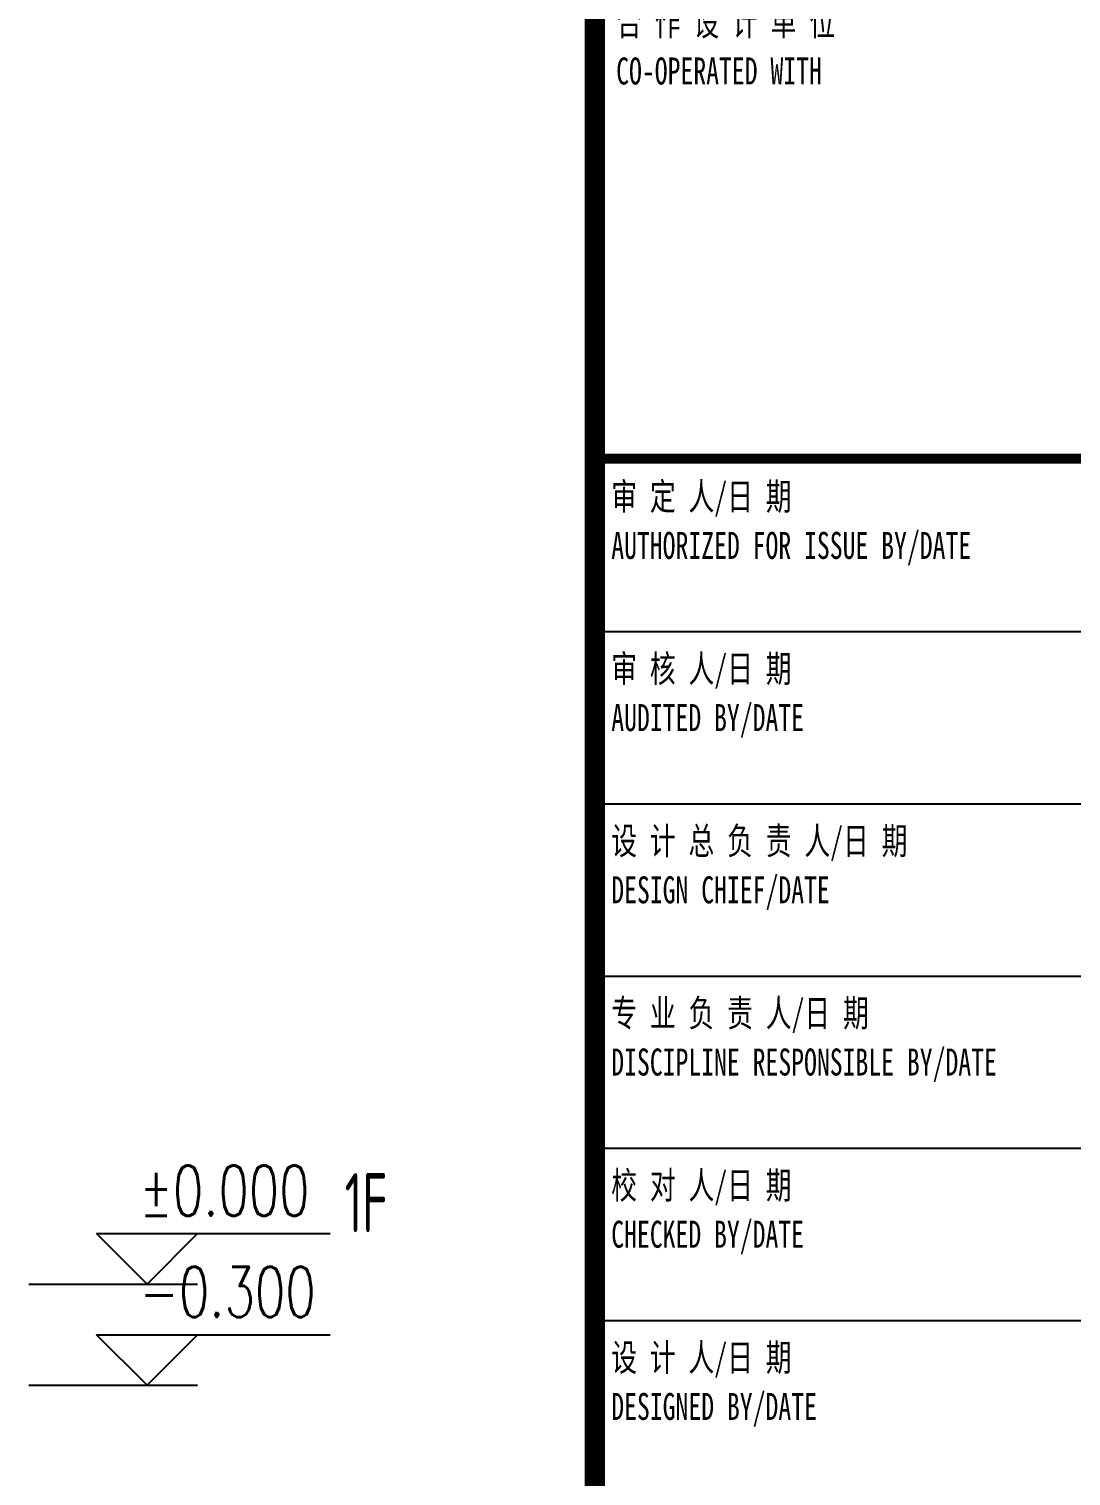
# Model space of a CAD drawing. Header units: millimetres. Extents: x -1048436 to -185795, y -983427 to 400387.
# Drawn here: x -542546 to -539457, y -684695 to -680406 of the extents above; entities that cross this region are included whole.
import ezdxf
from ezdxf.enums import TextEntityAlignment as Align

# ---------------------------------------------------------------- set-up
doc = ezdxf.new("R2010")
doc.units = ezdxf.units.MM
doc.header["$LTSCALE"] = 500
for name, color, linetype in [('2017_11-sheet-R$0$C-SHET-TTLB', 11, 'Continuous'), ('C-SHET-TTLB', 11, 'Continuous'), ('DIM_ELEV', 3, 'Continuous'), ('PUB_TEXT', 7, 'Continuous')]:
    doc.layers.add(name, color=color, linetype=linetype)
doc.styles.add('2017_11-sheet-R$0$SHEET-ECADI', font='simhei.ttf', dxfattribs={"width": 0.7})
doc.styles.add('_TCH_DIM', font='SIMPLEX', dxfattribs={"bigfont": 'GBCBIG'})
doc.styles.add('ECADI', font='hzs.shx', dxfattribs={"width": 0.7, "bigfont": 'hztxt.shx'})
doc.styles.add('XD2008', font='xd-hzs.shx', dxfattribs={"width": 0.7, "bigfont": 'xd-hztxt.shx'})

# ---------------------------------------------------------------- blocks, each defined once
blk = doc.blocks.new('2017_11-sheet-R', base_point=(415, 5))
at = {"layer": '2017_11-sheet-R$0$C-SHET-TTLB'}
for p, q in [((340.021, 123.16), (415, 123.16)), ((340.021, 112.951), (415, 112.951)), ((340.021, 102.743), (415, 102.743)), ((340.021, 92.535), (415, 92.535)), ((340.021, 82.327), (415, 82.327))]:
    blk.add_line(p, q, dxfattribs=at)
blk.add_lwpolyline([(339.706, 133.41, 0.6, 0.6, 0), (414.706, 133.41, 0.9, 0.9, 0)], format="xyseb", dxfattribs=at)
at = {"layer": '2017_11-sheet-R$0$C-SHET-TTLB', "style": '2017_11-sheet-R$0$SHEET-ECADI', "width": 0.7}
for s, p in [('合 作 设 计 单 位', (341.271, 158.495)), ('CO-OPERATED WITH', (341.271, 155.592)), ('审 定 人/日 期', (340.978, 130.373)), ('AUTHORIZED FOR ISSUE BY/DATE', (340.978, 127.469)), ('审 核 人/日 期', (340.978, 120.167)), ('AUDITED BY/DATE', (340.978, 117.263)), ('设 计 总 负 责 人/日 期', (340.978, 109.958)), ('DESIGN CHIEF/DATE', (340.978, 107.055)), ('专 业 负 责 人/日 期', (340.978, 99.75)), ('DISCIPLINE RESPONSIBLE BY/DATE', (340.978, 96.847)), ('校 对 人/日 期', (340.978, 89.542)), ('CHECKED BY/DATE', (340.978, 86.638)), ('设 计 人/日 期', (340.978, 79.334)), ('DESIGNED BY/DATE', (340.978, 76.43))]:
    blk.add_text(s, height=1.6, dxfattribs=at).set_placement(p)
blk = doc.blocks.new('集团图框A1')
at = {"layer": 'C-SHET-TTLB'}
blk.add_lwpolyline([(1005.849, -110.525, 1.2, 1.2, 0), (1005.849, -684.525, 0.9, 0.9, 0)], format="xyseb", dxfattribs=at)
blk.add_blockref('2017_11-sheet-R', (1080.849, -684.525), dxfattribs=at)
at = {"color": 2, "style": 'ECADI', "width": 0.7}
for tag, p in [('序号1', (1009.725, -381.882)), ('日期1', (1073.262, -381.715)), ('记要1', (1037.918, -381.902)), ('序号2', (1009.725, -387.766)), ('记要2', (1037.918, -387.786)), ('日期2', (1073.262, -387.599)), ('序号3', (1009.725, -393.63)), ('记要3', (1037.918, -393.649)), ('日期3', (1073.262, -393.462)), ('序号4', (1009.725, -399.514)), ('记要4', (1037.918, -399.533)), ('日期4', (1073.262, -399.346)), ('合作设计单位', (1042.526, -542.753)), ('审定人', (1041.844, -561.744)), ('审核人', (1041.844, -571.229)), ('设计总负责人', (1041.844, -580.988)), ('专业负责人', (1041.844, -591.717)), ('校对人', (1041.844, -601.96)), ('设计人', (1041.844, -611.834)), ('建设单位上', (1044.38, -619.93)), ('建设单位中', (1044.38, -623.891)), ('建设单位下', (1044.38, -627.736)), ('项目名称上', (1044.351, -632.3)), ('项目名称中', (1044.351, -636.382)), ('项目名称下', (1044.351, -640.334)), ('子项', (1043.589, -646.934)), ('图名上', (1044.475, -653.59)), ('图名中', (1044.475, -657.496)), ('图名下', (1044.475, -661.62)), ('工程编号', (1027.104, -667.578)), ('阶段', (1063.924, -667.607)), ('比例', (1025.965, -674.192)), ('专业', (1063.722, -673.974)), ('日期', (1026.104, -680.734)), ('图别、图号', (1066.046, -680.837))]:
    blk.add_attdef(tag, text='', height=3.5, dxfattribs=at).set_placement(p, align=Align.MIDDLE)
blk = doc.blocks.new('A1')
blk.add_blockref('集团图框A1', (-609654.507, -640037.88))

msp = doc.modelspace()

# ---------------------------------------------------------------- linework, layer by layer
at = {"layer": 'DIM_ELEV'}
for p, q in [((-542195.7, -684125.9), (-542345.7, -683975.9)), ((-542345.7, -683975.9), (-541653.1, -683975.9)), ((-542195.7, -684125.9), (-542045.7, -683975.9)), ((-542545.7, -684125.9), (-542045.7, -684125.9)), ((-542195.7, -684425.9), (-542345.7, -684275.9)), ((-542345.7, -684275.9), (-541653.1, -684275.9)), ((-542195.7, -684425.9), (-542045.7, -684275.9)), ((-542545.7, -684425.9), (-542045.7, -684425.9))]:
    msp.add_line(p, q, dxfattribs=at)

# ---------------------------------------------------------------- block references
at = {"xscale": 50, "yscale": 50, "zscale": 50}
msp.add_blockref('A1', (29891564, 31348020.2), dxfattribs=at)

# ---------------------------------------------------------------- texts
at = {"layer": 'PUB_TEXT'}
for s, height, style, width, p in [('%%P0.000', 148.75, '_TCH_DIM', 0.705882, (-542218.1, -683923.4)), ('1F', 175, 'XD2008', 0.7, (-541610, -683972.1)), ('-0.300', 148.75, '_TCH_DIM', 0.705882, (-542218.1, -684223.4))]:
    msp.add_text(s, height=height, dxfattribs=dict(at, style=style, width=width)).set_placement(p)

doc.saveas('drawing.dxf')
